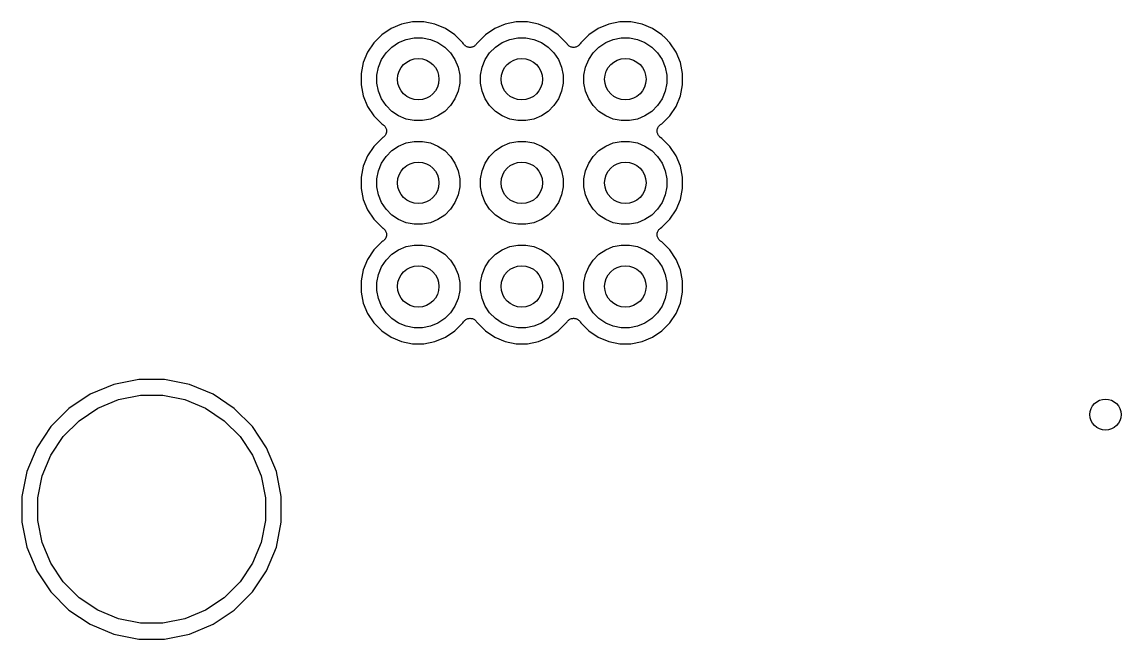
# Model space of a CAD drawing. Extents: x 0.48 to 2.43, y -7.79 to -4.85.
# Drawn here: x 0.9792 to 1.3971, y -6.2599 to -6.0255 of the extents above; entities that cross this region are included whole.
import ezdxf

# ---------------------------------------------------------------- set-up
doc = ezdxf.new("R2010")
doc.units = 0
doc.header["$MEASUREMENT"] = 0
doc.layers.add('BLACK', color=7, linetype='CONTINUOUS')

msp = doc.modelspace()

# ---------------------------------------------------------------- linework, layer by layer
at = {"layer": 'BLACK', "linetype": 'CONTINUOUS'}
for p, q in [((1.12778, -6.0255), (1.12358, -6.02633)), ((1.13206, -6.0255), (1.12778, -6.0255)), ((1.13626, -6.02633), (1.13206, -6.0255)), ((1.16715, -6.0255), (1.16295, -6.02633)), ((1.17143, -6.0255), (1.16715, -6.0255)), ((1.17563, -6.02633), (1.17143, -6.0255)), ((1.20652, -6.0255), (1.20232, -6.02633)), ((1.2108, -6.0255), (1.20652, -6.0255)), ((1.21501, -6.02633), (1.2108, -6.0255)), ((1.11962, -6.02797), (1.11606, -6.03035)), ((1.12358, -6.02633), (1.11962, -6.02797)), ((1.14022, -6.02797), (1.13626, -6.02633)), ((1.14378, -6.03035), (1.14022, -6.02797)), ((1.15899, -6.02797), (1.15543, -6.03035)), ((1.16295, -6.02633), (1.15899, -6.02797)), ((1.17959, -6.02797), (1.17563, -6.02633)), ((1.18315, -6.03035), (1.17959, -6.02797)), ((1.19836, -6.02797), (1.1948, -6.03035)), ((1.20232, -6.02633), (1.19836, -6.02797)), ((1.21896, -6.02797), (1.21501, -6.02633)), ((1.22252, -6.03035), (1.21896, -6.02797)), ((1.11303, -6.03338), (1.11065, -6.03694)), ((1.11606, -6.03035), (1.11303, -6.03338)), ((1.11988, -6.03501), (1.12246, -6.03329)), ((1.12246, -6.03329), (1.12533, -6.0321)), ((1.12533, -6.0321), (1.12837, -6.0315)), ((1.12837, -6.0315), (1.13147, -6.0315)), ((1.13147, -6.0315), (1.13451, -6.0321)), ((1.13451, -6.0321), (1.13738, -6.03329)), ((1.13738, -6.03329), (1.13996, -6.03501)), ((1.14681, -6.03338), (1.14378, -6.03035)), ((1.14711, -6.03383), (1.14681, -6.03338)), ((1.14729, -6.03405), (1.14711, -6.03383)), ((1.14747, -6.03427), (1.14729, -6.03405)), ((1.14748, -6.03427), (1.14747, -6.03427)), ((1.14748, -6.03428), (1.14748, -6.03427)), ((1.1477, -6.03446), (1.14748, -6.03428)), ((1.1517, -6.03431), (1.15147, -6.03449)), ((1.15171, -6.0343), (1.1517, -6.0343)), ((1.1517, -6.0343), (1.1517, -6.03431)), ((1.15189, -6.03409), (1.15171, -6.0343)), ((1.15208, -6.03386), (1.15189, -6.03409)), ((1.15209, -6.03385), (1.15208, -6.03386)), ((1.1521, -6.03383), (1.15209, -6.03385)), ((1.15209, -6.03385), (1.15209, -6.03385)), ((1.15209, -6.03385), (1.15209, -6.03385)), ((1.1524, -6.03338), (1.1521, -6.03383)), ((1.15543, -6.03035), (1.1524, -6.03338)), ((1.15925, -6.03501), (1.16183, -6.03329)), ((1.16183, -6.03329), (1.1647, -6.0321)), ((1.1647, -6.0321), (1.16774, -6.0315)), ((1.16774, -6.0315), (1.17084, -6.0315)), ((1.17084, -6.0315), (1.17388, -6.0321)), ((1.17388, -6.0321), (1.17675, -6.03329)), ((1.17675, -6.03329), (1.17933, -6.03501)), ((1.18618, -6.03338), (1.18315, -6.03035)), ((1.18648, -6.03383), (1.18618, -6.03338)), ((1.18666, -6.03405), (1.18648, -6.03383)), ((1.18684, -6.03427), (1.18666, -6.03405)), ((1.18685, -6.03427), (1.18684, -6.03427)), ((1.18685, -6.03428), (1.18685, -6.03427)), ((1.18707, -6.03446), (1.18685, -6.03428)), ((1.19107, -6.03431), (1.19084, -6.03449)), ((1.19108, -6.0343), (1.19107, -6.0343)), ((1.19107, -6.0343), (1.19107, -6.03431)), ((1.19126, -6.03409), (1.19108, -6.0343)), ((1.19145, -6.03386), (1.19126, -6.03409)), ((1.19146, -6.03385), (1.19145, -6.03386)), ((1.19147, -6.03383), (1.19146, -6.03385)), ((1.19146, -6.03385), (1.19146, -6.03385)), ((1.19146, -6.03385), (1.19146, -6.03385)), ((1.19177, -6.03338), (1.19147, -6.03383)), ((1.1948, -6.03035), (1.19177, -6.03338)), ((1.19862, -6.03501), (1.2012, -6.03329)), ((1.2012, -6.03329), (1.20407, -6.0321)), ((1.20407, -6.0321), (1.20711, -6.0315)), ((1.20711, -6.0315), (1.21021, -6.0315)), ((1.21021, -6.0315), (1.21325, -6.0321)), ((1.21325, -6.0321), (1.21612, -6.03329)), ((1.21612, -6.03329), (1.2187, -6.03501)), ((1.22374, -6.03156), (1.22252, -6.03035)), ((1.22374, -6.03157), (1.22374, -6.03156)), ((1.22555, -6.03338), (1.22374, -6.03157)), ((1.22793, -6.03694), (1.22555, -6.03338)), ((1.11065, -6.03694), (1.10901, -6.0409)), ((1.11597, -6.03978), (1.11769, -6.03721)), ((1.11769, -6.03721), (1.11988, -6.03501)), ((1.13996, -6.03501), (1.14215, -6.03721)), ((1.14215, -6.03721), (1.14388, -6.03978)), ((1.14792, -6.03464), (1.1477, -6.03446)), ((1.14793, -6.03465), (1.14792, -6.03464)), ((1.14794, -6.03465), (1.14793, -6.03465)), ((1.14818, -6.03479), (1.14794, -6.03465)), ((1.14844, -6.03492), (1.14818, -6.03479)), ((1.14845, -6.03493), (1.14844, -6.03492)), ((1.14844, -6.03492), (1.14844, -6.03492)), ((1.14872, -6.03501), (1.14845, -6.03493)), ((1.149, -6.0351), (1.14872, -6.03501)), ((1.14901, -6.0351), (1.149, -6.0351)), ((1.149, -6.0351), (1.149, -6.0351)), ((1.14929, -6.03513), (1.14901, -6.0351)), ((1.14958, -6.03516), (1.14929, -6.03513)), ((1.14959, -6.03516), (1.14958, -6.03516)), ((1.14988, -6.03513), (1.14959, -6.03516)), ((1.14959, -6.03516), (1.14959, -6.03516)), ((1.15016, -6.03511), (1.14988, -6.03513)), ((1.15017, -6.03511), (1.15016, -6.03511)), ((1.15018, -6.0351), (1.15017, -6.03511)), ((1.15045, -6.03502), (1.15018, -6.0351)), ((1.15072, -6.03494), (1.15045, -6.03502)), ((1.15073, -6.03494), (1.15072, -6.03494)), ((1.15074, -6.03494), (1.15073, -6.03494)), ((1.15099, -6.03481), (1.15074, -6.03494)), ((1.15124, -6.03467), (1.15099, -6.03481)), ((1.15125, -6.03467), (1.15124, -6.03467)), ((1.15126, -6.03467), (1.15125, -6.03467)), ((1.15147, -6.03449), (1.15126, -6.03467)), ((1.15534, -6.03978), (1.15706, -6.03721)), ((1.15706, -6.03721), (1.15925, -6.03501)), ((1.17933, -6.03501), (1.18152, -6.03721)), ((1.18152, -6.03721), (1.18325, -6.03978)), ((1.18729, -6.03464), (1.18707, -6.03446)), ((1.1873, -6.03465), (1.18729, -6.03464)), ((1.18731, -6.03465), (1.1873, -6.03465)), ((1.18755, -6.03479), (1.18731, -6.03465)), ((1.18781, -6.03492), (1.18755, -6.03479)), ((1.18782, -6.03493), (1.18781, -6.03492)), ((1.18781, -6.03492), (1.18781, -6.03492)), ((1.18809, -6.03501), (1.18782, -6.03493)), ((1.18837, -6.0351), (1.18809, -6.03501)), ((1.18838, -6.0351), (1.18837, -6.0351)), ((1.18837, -6.0351), (1.18837, -6.0351)), ((1.18866, -6.03513), (1.18838, -6.0351)), ((1.18895, -6.03516), (1.18866, -6.03513)), ((1.18896, -6.03516), (1.18895, -6.03516)), ((1.18925, -6.03513), (1.18896, -6.03516)), ((1.18896, -6.03516), (1.18896, -6.03516)), ((1.18953, -6.03511), (1.18925, -6.03513)), ((1.18954, -6.03511), (1.18953, -6.03511)), ((1.18955, -6.0351), (1.18954, -6.03511)), ((1.18982, -6.03502), (1.18955, -6.0351)), ((1.19009, -6.03494), (1.18982, -6.03502)), ((1.1901, -6.03494), (1.19009, -6.03494)), ((1.19011, -6.03494), (1.1901, -6.03494)), ((1.19036, -6.03481), (1.19011, -6.03494)), ((1.19061, -6.03467), (1.19036, -6.03481)), ((1.19062, -6.03467), (1.19061, -6.03467)), ((1.19063, -6.03467), (1.19062, -6.03467)), ((1.19084, -6.03449), (1.19063, -6.03467)), ((1.19471, -6.03978), (1.19643, -6.03721)), ((1.19643, -6.03721), (1.19862, -6.03501)), ((1.2187, -6.03501), (1.22089, -6.03721)), ((1.22089, -6.03721), (1.22262, -6.03978)), ((1.22957, -6.0409), (1.22793, -6.03694)), ((1.10901, -6.0409), (1.10817, -6.0451)), ((1.11417, -6.04569), (1.11478, -6.04265)), ((1.11478, -6.04265), (1.11597, -6.03978)), ((1.14388, -6.03978), (1.14506, -6.04265)), ((1.14506, -6.04265), (1.14567, -6.04569)), ((1.15354, -6.04569), (1.15415, -6.04265)), ((1.15415, -6.04265), (1.15534, -6.03978)), ((1.18325, -6.03978), (1.18443, -6.04265)), ((1.18443, -6.04265), (1.18504, -6.04569)), ((1.19291, -6.04569), (1.19352, -6.04265)), ((1.19352, -6.04265), (1.19471, -6.03978)), ((1.22262, -6.03978), (1.2238, -6.04265)), ((1.2238, -6.04265), (1.22441, -6.04569)), ((1.23041, -6.0451), (1.22957, -6.0409)), ((1.10817, -6.0451), (1.10817, -6.04939)), ((1.11417, -6.0488), (1.11417, -6.04569)), ((1.14567, -6.04569), (1.14567, -6.0488)), ((1.15354, -6.0488), (1.15354, -6.04569)), ((1.18504, -6.04569), (1.18504, -6.0488)), ((1.19291, -6.0488), (1.19291, -6.04569)), ((1.22441, -6.04569), (1.22441, -6.0488)), ((1.23041, -6.04939), (1.23041, -6.0451)), ((1.10817, -6.04939), (1.10901, -6.05359)), ((1.11478, -6.05184), (1.11417, -6.0488)), ((1.14567, -6.0488), (1.14506, -6.05184)), ((1.15415, -6.05184), (1.15354, -6.0488)), ((1.18504, -6.0488), (1.18443, -6.05184)), ((1.19352, -6.05184), (1.19291, -6.0488)), ((1.22441, -6.0488), (1.2238, -6.05184)), ((1.22957, -6.05359), (1.23041, -6.04939)), ((1.10901, -6.05359), (1.11065, -6.05755)), ((1.11597, -6.0547), (1.11478, -6.05184)), ((1.11769, -6.05728), (1.11597, -6.0547)), ((1.14388, -6.0547), (1.14215, -6.05728)), ((1.14506, -6.05184), (1.14388, -6.0547)), ((1.15534, -6.0547), (1.15415, -6.05184)), ((1.15706, -6.05728), (1.15534, -6.0547)), ((1.18325, -6.0547), (1.18152, -6.05728)), ((1.18443, -6.05184), (1.18325, -6.0547)), ((1.19471, -6.0547), (1.19352, -6.05184)), ((1.19643, -6.05728), (1.19471, -6.0547)), ((1.22262, -6.0547), (1.22089, -6.05728)), ((1.2238, -6.05184), (1.22262, -6.0547)), ((1.22793, -6.05755), (1.22957, -6.05359)), ((1.11065, -6.05755), (1.11303, -6.06111)), ((1.11988, -6.05948), (1.11769, -6.05728)), ((1.14215, -6.05728), (1.13996, -6.05948)), ((1.15925, -6.05948), (1.15706, -6.05728)), ((1.18152, -6.05728), (1.17933, -6.05948)), ((1.19862, -6.05948), (1.19643, -6.05728)), ((1.22089, -6.05728), (1.2187, -6.05948)), ((1.22555, -6.06111), (1.22793, -6.05755)), ((1.11303, -6.06111), (1.11606, -6.06414)), ((1.12246, -6.0612), (1.11988, -6.05948)), ((1.12533, -6.06239), (1.12246, -6.0612)), ((1.12837, -6.06299), (1.12533, -6.06239)), ((1.13147, -6.06299), (1.12837, -6.06299)), ((1.13451, -6.06239), (1.13147, -6.06299)), ((1.13738, -6.0612), (1.13451, -6.06239)), ((1.13996, -6.05948), (1.13738, -6.0612)), ((1.16183, -6.0612), (1.15925, -6.05948)), ((1.1647, -6.06239), (1.16183, -6.0612)), ((1.16774, -6.06299), (1.1647, -6.06239)), ((1.17084, -6.06299), (1.16774, -6.06299)), ((1.17388, -6.06239), (1.17084, -6.06299)), ((1.17675, -6.0612), (1.17388, -6.06239)), ((1.17933, -6.05948), (1.17675, -6.0612)), ((1.2012, -6.0612), (1.19862, -6.05948)), ((1.20407, -6.06239), (1.2012, -6.0612)), ((1.20711, -6.06299), (1.20407, -6.06239)), ((1.21021, -6.06299), (1.20711, -6.06299)), ((1.21325, -6.06239), (1.21021, -6.06299)), ((1.21612, -6.0612), (1.21325, -6.06239)), ((1.2187, -6.05948), (1.21612, -6.0612)), ((1.22252, -6.06414), (1.22555, -6.06111)), ((1.11606, -6.06414), (1.1165, -6.06443)), ((1.1165, -6.06443), (1.11652, -6.06445)), ((1.11652, -6.06445), (1.11653, -6.06445)), ((1.11653, -6.06445), (1.11653, -6.06445)), ((1.11653, -6.06445), (1.11654, -6.06446)), ((1.11654, -6.06446), (1.11676, -6.06465)), ((1.11676, -6.06465), (1.11697, -6.06482)), ((1.11697, -6.06482), (1.11698, -6.06483)), ((1.11698, -6.06483), (1.11699, -6.06484)), ((1.11699, -6.06484), (1.11717, -6.06506)), ((1.11717, -6.06506), (1.11734, -6.06528)), ((1.11734, -6.06528), (1.11735, -6.06529)), ((1.11735, -6.06529), (1.11735, -6.06529)), ((1.11735, -6.06529), (1.11748, -6.06555)), ((1.11748, -6.06555), (1.11762, -6.0658)), ((1.11762, -6.0658), (1.11762, -6.06581)), ((1.11762, -6.06581), (1.11762, -6.06581)), ((1.11762, -6.06581), (1.1177, -6.06609)), ((1.11777, -6.06754), (1.11769, -6.0678)), ((1.1177, -6.06609), (1.11778, -6.06636)), ((1.11778, -6.06752), (1.11777, -6.06753)), ((1.11777, -6.06753), (1.11777, -6.06754)), ((1.11778, -6.06636), (1.11778, -6.06637)), ((1.11778, -6.06637), (1.11779, -6.06637)), ((1.11781, -6.06723), (1.11778, -6.06752)), ((1.11779, -6.06637), (1.11781, -6.06666)), ((1.11781, -6.06666), (1.11784, -6.06694)), ((1.11784, -6.06696), (1.11781, -6.06723)), ((1.11784, -6.06694), (1.11784, -6.06695)), ((1.11784, -6.06695), (1.11784, -6.06696)), ((1.22075, -6.0669), (1.22078, -6.06662)), ((1.22075, -6.06691), (1.22075, -6.0669)), ((1.22075, -6.06692), (1.22075, -6.06691)), ((1.22077, -6.0672), (1.22075, -6.06692)), ((1.2208, -6.06748), (1.22077, -6.0672)), ((1.22078, -6.06662), (1.22081, -6.06633)), ((1.2208, -6.06749), (1.2208, -6.06748)), ((1.2208, -6.0675), (1.2208, -6.06749)), ((1.22088, -6.06778), (1.2208, -6.0675)), ((1.22081, -6.06632), (1.22089, -6.06605)), ((1.22081, -6.06633), (1.22081, -6.06632)), ((1.22081, -6.06633), (1.22081, -6.06633)), ((1.22089, -6.06605), (1.22098, -6.06577)), ((1.22098, -6.06576), (1.22112, -6.06551)), ((1.22098, -6.06577), (1.22098, -6.06576)), ((1.22098, -6.06577), (1.22098, -6.06577)), ((1.22112, -6.06551), (1.22125, -6.06526)), ((1.22125, -6.06526), (1.22126, -6.06525)), ((1.22126, -6.06525), (1.22145, -6.06502)), ((1.22126, -6.06525), (1.22126, -6.06525)), ((1.22145, -6.06502), (1.22163, -6.06481)), ((1.22163, -6.0648), (1.22164, -6.06479)), ((1.22163, -6.06481), (1.22163, -6.0648)), ((1.22164, -6.06479), (1.22186, -6.06461)), ((1.22186, -6.06461), (1.22208, -6.06443)), ((1.22208, -6.06443), (1.22252, -6.06414)), ((1.11606, -6.06972), (1.11303, -6.07275)), ((1.1165, -6.06942), (1.11606, -6.06972)), ((1.11673, -6.06924), (1.1165, -6.06942)), ((1.11695, -6.06906), (1.11673, -6.06924)), ((1.11696, -6.06905), (1.11695, -6.06906)), ((1.11695, -6.06906), (1.11695, -6.06906)), ((1.11714, -6.06883), (1.11696, -6.06905)), ((1.11732, -6.06861), (1.11714, -6.06883)), ((1.11733, -6.0686), (1.11732, -6.06861)), ((1.11732, -6.06861), (1.11732, -6.06861)), ((1.11747, -6.06834), (1.11733, -6.0686)), ((1.1176, -6.0681), (1.11747, -6.06834)), ((1.11761, -6.06808), (1.1176, -6.06809)), ((1.1176, -6.06809), (1.1176, -6.0681)), ((1.11769, -6.0678), (1.11761, -6.06808)), ((1.12246, -6.07266), (1.12533, -6.07147)), ((1.12533, -6.07147), (1.12837, -6.07087)), ((1.12837, -6.07087), (1.13147, -6.07087)), ((1.13147, -6.07087), (1.13451, -6.07147)), ((1.13451, -6.07147), (1.13738, -6.07266)), ((1.16183, -6.07266), (1.1647, -6.07147)), ((1.1647, -6.07147), (1.16774, -6.07087)), ((1.16774, -6.07087), (1.17084, -6.07087)), ((1.17084, -6.07087), (1.17388, -6.07147)), ((1.17388, -6.07147), (1.17675, -6.07266)), ((1.2012, -6.07266), (1.20407, -6.07147)), ((1.20407, -6.07147), (1.20711, -6.07087)), ((1.20711, -6.07087), (1.21021, -6.07087)), ((1.21021, -6.07087), (1.21325, -6.07147)), ((1.21325, -6.07147), (1.21612, -6.07266)), ((1.22096, -6.06805), (1.22088, -6.06778)), ((1.22097, -6.06805), (1.22096, -6.06805)), ((1.22097, -6.06806), (1.22097, -6.06805)), ((1.2211, -6.06832), (1.22097, -6.06806)), ((1.22123, -6.06857), (1.2211, -6.06832)), ((1.22124, -6.06857), (1.22123, -6.06857)), ((1.22124, -6.06858), (1.22124, -6.06857)), ((1.22142, -6.0688), (1.22124, -6.06858)), ((1.2216, -6.06902), (1.22142, -6.0688)), ((1.2216, -6.06903), (1.2216, -6.06902)), ((1.22161, -6.06903), (1.2216, -6.06903)), ((1.22182, -6.06921), (1.22161, -6.06903)), ((1.22204, -6.0694), (1.22182, -6.06921)), ((1.22206, -6.06941), (1.22204, -6.0694)), ((1.22208, -6.06942), (1.22206, -6.06941)), ((1.22206, -6.06941), (1.22206, -6.06941)), ((1.22206, -6.06941), (1.22206, -6.06941)), ((1.22252, -6.06972), (1.22208, -6.06942)), ((1.22555, -6.07275), (1.22252, -6.06972)), ((1.11303, -6.07275), (1.11065, -6.07631)), ((1.11769, -6.07658), (1.11988, -6.07438)), ((1.11988, -6.07438), (1.12246, -6.07266)), ((1.13738, -6.07266), (1.13996, -6.07438)), ((1.13996, -6.07438), (1.14215, -6.07658)), ((1.15706, -6.07658), (1.15925, -6.07438)), ((1.15925, -6.07438), (1.16183, -6.07266)), ((1.17675, -6.07266), (1.17933, -6.07438)), ((1.17933, -6.07438), (1.18152, -6.07658)), ((1.19643, -6.07658), (1.19862, -6.07438)), ((1.19862, -6.07438), (1.2012, -6.07266)), ((1.21612, -6.07266), (1.2187, -6.07438)), ((1.2187, -6.07438), (1.22089, -6.07658)), ((1.22793, -6.07631), (1.22555, -6.07275)), ((1.10901, -6.08027), (1.10817, -6.08447)), ((1.11065, -6.07631), (1.10901, -6.08027)), ((1.11478, -6.08202), (1.11597, -6.07915)), ((1.11597, -6.07915), (1.11769, -6.07658)), ((1.14215, -6.07658), (1.14388, -6.07915)), ((1.14388, -6.07915), (1.14506, -6.08202)), ((1.15415, -6.08202), (1.15534, -6.07915)), ((1.15534, -6.07915), (1.15706, -6.07658)), ((1.18152, -6.07658), (1.18325, -6.07915)), ((1.18325, -6.07915), (1.18443, -6.08202)), ((1.19352, -6.08202), (1.19471, -6.07915)), ((1.19471, -6.07915), (1.19643, -6.07658)), ((1.22089, -6.07658), (1.22262, -6.07915)), ((1.22262, -6.07915), (1.2238, -6.08202)), ((1.22957, -6.08027), (1.22793, -6.07631)), ((1.23041, -6.08447), (1.22957, -6.08027)), ((1.10817, -6.08447), (1.10817, -6.08876)), ((1.11417, -6.08506), (1.11478, -6.08202)), ((1.14506, -6.08202), (1.14567, -6.08506)), ((1.15354, -6.08506), (1.15415, -6.08202)), ((1.18443, -6.08202), (1.18504, -6.08506)), ((1.19291, -6.08506), (1.19352, -6.08202)), ((1.2238, -6.08202), (1.22441, -6.08506)), ((1.23041, -6.08876), (1.23041, -6.08447)), ((1.11417, -6.08817), (1.11417, -6.08506)), ((1.11478, -6.09121), (1.11417, -6.08817)), ((1.14567, -6.08817), (1.14506, -6.09121)), ((1.14567, -6.08506), (1.14567, -6.08817)), ((1.15354, -6.08817), (1.15354, -6.08506)), ((1.15415, -6.09121), (1.15354, -6.08817)), ((1.18504, -6.08817), (1.18443, -6.09121)), ((1.18504, -6.08506), (1.18504, -6.08817)), ((1.19291, -6.08817), (1.19291, -6.08506)), ((1.19352, -6.09121), (1.19291, -6.08817)), ((1.22441, -6.08817), (1.2238, -6.09121)), ((1.22441, -6.08506), (1.22441, -6.08817)), ((1.10817, -6.08876), (1.10901, -6.09296)), ((1.11597, -6.09407), (1.11478, -6.09121)), ((1.14506, -6.09121), (1.14388, -6.09407)), ((1.15534, -6.09407), (1.15415, -6.09121)), ((1.18443, -6.09121), (1.18325, -6.09407)), ((1.19471, -6.09407), (1.19352, -6.09121)), ((1.2238, -6.09121), (1.22262, -6.09407)), ((1.22957, -6.09296), (1.23041, -6.08876)), ((1.10901, -6.09296), (1.11065, -6.09692)), ((1.11065, -6.09692), (1.11303, -6.10048)), ((1.11769, -6.09665), (1.11597, -6.09407)), ((1.11988, -6.09885), (1.11769, -6.09665)), ((1.14215, -6.09665), (1.13996, -6.09885)), ((1.14388, -6.09407), (1.14215, -6.09665)), ((1.15706, -6.09665), (1.15534, -6.09407)), ((1.15925, -6.09885), (1.15706, -6.09665)), ((1.18152, -6.09665), (1.17933, -6.09885)), ((1.18325, -6.09407), (1.18152, -6.09665)), ((1.19643, -6.09665), (1.19471, -6.09407)), ((1.19862, -6.09885), (1.19643, -6.09665)), ((1.22089, -6.09665), (1.2187, -6.09885)), ((1.22262, -6.09407), (1.22089, -6.09665)), ((1.22555, -6.10048), (1.22793, -6.09692)), ((1.22793, -6.09692), (1.22957, -6.09296)), ((1.11303, -6.10048), (1.11606, -6.10351)), ((1.12246, -6.10057), (1.11988, -6.09885)), ((1.12533, -6.10176), (1.12246, -6.10057)), ((1.13738, -6.10057), (1.13451, -6.10176)), ((1.13996, -6.09885), (1.13738, -6.10057)), ((1.16183, -6.10057), (1.15925, -6.09885)), ((1.1647, -6.10176), (1.16183, -6.10057)), ((1.17675, -6.10057), (1.17388, -6.10176)), ((1.17933, -6.09885), (1.17675, -6.10057)), ((1.2012, -6.10057), (1.19862, -6.09885)), ((1.20407, -6.10176), (1.2012, -6.10057)), ((1.21612, -6.10057), (1.21325, -6.10176)), ((1.2187, -6.09885), (1.21612, -6.10057)), ((1.22252, -6.10351), (1.22555, -6.10048)), ((1.11606, -6.10351), (1.1165, -6.1038)), ((1.1165, -6.1038), (1.11652, -6.10382)), ((1.11652, -6.10382), (1.11653, -6.10382)), ((1.11653, -6.10382), (1.11653, -6.10382)), ((1.11653, -6.10382), (1.11654, -6.10383)), ((1.11654, -6.10383), (1.11676, -6.10402)), ((1.11676, -6.10402), (1.11697, -6.10419)), ((1.11697, -6.10419), (1.11698, -6.1042)), ((1.11698, -6.1042), (1.11699, -6.10421)), ((1.11699, -6.10421), (1.11717, -6.10443)), ((1.11717, -6.10443), (1.11734, -6.10465)), ((1.11734, -6.10465), (1.11735, -6.10466)), ((1.11735, -6.10466), (1.11735, -6.10466)), ((1.11735, -6.10466), (1.11748, -6.10492)), ((1.11748, -6.10492), (1.11762, -6.10517)), ((1.11762, -6.10517), (1.11762, -6.10518)), ((1.11762, -6.10518), (1.11762, -6.10518)), ((1.11762, -6.10518), (1.1177, -6.10546)), ((1.12837, -6.10236), (1.12533, -6.10176)), ((1.13147, -6.10236), (1.12837, -6.10236)), ((1.13451, -6.10176), (1.13147, -6.10236)), ((1.16774, -6.10236), (1.1647, -6.10176)), ((1.17084, -6.10236), (1.16774, -6.10236)), ((1.17388, -6.10176), (1.17084, -6.10236)), ((1.20711, -6.10236), (1.20407, -6.10176)), ((1.21021, -6.10236), (1.20711, -6.10236)), ((1.21325, -6.10176), (1.21021, -6.10236)), ((1.22089, -6.10542), (1.22098, -6.10514)), ((1.22098, -6.10513), (1.22112, -6.10488)), ((1.22098, -6.10514), (1.22098, -6.10513)), ((1.22098, -6.10514), (1.22098, -6.10514)), ((1.22112, -6.10488), (1.22125, -6.10463)), ((1.22125, -6.10463), (1.22126, -6.10462)), ((1.22126, -6.10462), (1.22145, -6.10439)), ((1.22126, -6.10462), (1.22126, -6.10462)), ((1.22145, -6.10439), (1.22163, -6.10418)), ((1.22163, -6.10417), (1.22164, -6.10416)), ((1.22163, -6.10418), (1.22163, -6.10417)), ((1.22164, -6.10416), (1.22186, -6.10398)), ((1.22186, -6.10398), (1.22208, -6.1038)), ((1.22208, -6.1038), (1.22252, -6.10351)), ((1.11606, -6.10909), (1.11303, -6.11212)), ((1.1165, -6.10879), (1.11606, -6.10909)), ((1.11673, -6.10861), (1.1165, -6.10879)), ((1.11695, -6.10843), (1.11673, -6.10861)), ((1.11696, -6.10842), (1.11695, -6.10843)), ((1.11695, -6.10843), (1.11695, -6.10843)), ((1.11714, -6.1082), (1.11696, -6.10842)), ((1.11732, -6.10798), (1.11714, -6.1082)), ((1.11733, -6.10797), (1.11732, -6.10798)), ((1.11732, -6.10798), (1.11732, -6.10798)), ((1.11747, -6.10771), (1.11733, -6.10797)), ((1.1176, -6.10747), (1.11747, -6.10771)), ((1.11761, -6.10745), (1.1176, -6.10746)), ((1.1176, -6.10746), (1.1176, -6.10747)), ((1.11769, -6.10718), (1.11761, -6.10745)), ((1.11777, -6.10691), (1.11769, -6.10718)), ((1.1177, -6.10546), (1.11778, -6.10573)), ((1.11778, -6.10689), (1.11777, -6.1069)), ((1.11777, -6.1069), (1.11777, -6.10691)), ((1.11778, -6.10573), (1.11778, -6.10574)), ((1.11778, -6.10574), (1.11779, -6.10574)), ((1.11781, -6.10661), (1.11778, -6.10689)), ((1.11779, -6.10574), (1.11781, -6.10603)), ((1.11781, -6.10603), (1.11784, -6.10631)), ((1.11784, -6.10633), (1.11781, -6.10661)), ((1.11784, -6.10631), (1.11784, -6.10632)), ((1.11784, -6.10632), (1.11784, -6.10633)), ((1.22075, -6.10627), (1.22078, -6.10599)), ((1.22075, -6.10628), (1.22075, -6.10627)), ((1.22075, -6.10629), (1.22075, -6.10628)), ((1.22077, -6.10657), (1.22075, -6.10629)), ((1.2208, -6.10685), (1.22077, -6.10657)), ((1.22078, -6.10599), (1.22081, -6.1057)), ((1.2208, -6.10686), (1.2208, -6.10685)), ((1.2208, -6.10687), (1.2208, -6.10686)), ((1.22088, -6.10715), (1.2208, -6.10687)), ((1.22081, -6.10569), (1.22089, -6.10542)), ((1.22081, -6.1057), (1.22081, -6.10569)), ((1.22081, -6.1057), (1.22081, -6.1057)), ((1.22096, -6.10742), (1.22088, -6.10715)), ((1.22097, -6.10742), (1.22096, -6.10742)), ((1.22097, -6.10743), (1.22097, -6.10742)), ((1.2211, -6.10769), (1.22097, -6.10743)), ((1.22123, -6.10794), (1.2211, -6.10769)), ((1.22124, -6.10794), (1.22123, -6.10794)), ((1.22124, -6.10795), (1.22124, -6.10794)), ((1.22142, -6.10817), (1.22124, -6.10795)), ((1.2216, -6.10839), (1.22142, -6.10817)), ((1.2216, -6.1084), (1.2216, -6.10839)), ((1.22161, -6.1084), (1.2216, -6.1084)), ((1.22182, -6.10858), (1.22161, -6.1084)), ((1.22204, -6.10877), (1.22182, -6.10858)), ((1.22206, -6.10878), (1.22204, -6.10877)), ((1.22208, -6.10879), (1.22206, -6.10878)), ((1.22206, -6.10878), (1.22206, -6.10878)), ((1.22206, -6.10878), (1.22206, -6.10878)), ((1.22252, -6.10909), (1.22208, -6.10879)), ((1.22555, -6.11212), (1.22252, -6.10909)), ((1.11303, -6.11212), (1.11065, -6.11568)), ((1.11988, -6.11375), (1.12246, -6.11203)), ((1.12246, -6.11203), (1.12533, -6.11084)), ((1.12533, -6.11084), (1.12837, -6.11024)), ((1.12837, -6.11024), (1.13147, -6.11024)), ((1.13147, -6.11024), (1.13451, -6.11084)), ((1.13451, -6.11084), (1.13738, -6.11203)), ((1.13738, -6.11203), (1.13996, -6.11375)), ((1.15925, -6.11375), (1.16183, -6.11203)), ((1.16183, -6.11203), (1.1647, -6.11084)), ((1.1647, -6.11084), (1.16774, -6.11024)), ((1.16774, -6.11024), (1.17084, -6.11024)), ((1.17084, -6.11024), (1.17388, -6.11084)), ((1.17388, -6.11084), (1.17675, -6.11203)), ((1.17675, -6.11203), (1.17933, -6.11375)), ((1.19862, -6.11375), (1.2012, -6.11203)), ((1.2012, -6.11203), (1.20407, -6.11084)), ((1.20407, -6.11084), (1.20711, -6.11024)), ((1.20711, -6.11024), (1.21021, -6.11024)), ((1.21021, -6.11024), (1.21325, -6.11084)), ((1.21325, -6.11084), (1.21612, -6.11203)), ((1.21612, -6.11203), (1.2187, -6.11375)), ((1.22793, -6.11568), (1.22555, -6.11212)), ((1.11065, -6.11568), (1.10901, -6.11964)), ((1.11597, -6.11852), (1.11769, -6.11595)), ((1.11769, -6.11595), (1.11988, -6.11375)), ((1.13996, -6.11375), (1.14215, -6.11595)), ((1.14215, -6.11595), (1.14388, -6.11852)), ((1.15534, -6.11852), (1.15706, -6.11595)), ((1.15706, -6.11595), (1.15925, -6.11375)), ((1.17933, -6.11375), (1.18152, -6.11595)), ((1.18152, -6.11595), (1.18325, -6.11852)), ((1.19471, -6.11852), (1.19643, -6.11595)), ((1.19643, -6.11595), (1.19862, -6.11375)), ((1.2187, -6.11375), (1.22089, -6.11595)), ((1.22089, -6.11595), (1.22262, -6.11852)), ((1.22957, -6.11964), (1.22793, -6.11568)), ((1.10901, -6.11964), (1.10817, -6.12384)), ((1.11417, -6.12443), (1.11478, -6.12139)), ((1.11478, -6.12139), (1.11597, -6.11852)), ((1.14388, -6.11852), (1.14506, -6.12139)), ((1.14506, -6.12139), (1.14567, -6.12443)), ((1.15354, -6.12443), (1.15415, -6.12139)), ((1.15415, -6.12139), (1.15534, -6.11852)), ((1.18325, -6.11852), (1.18443, -6.12139)), ((1.18443, -6.12139), (1.18504, -6.12443)), ((1.19291, -6.12443), (1.19352, -6.12139)), ((1.19352, -6.12139), (1.19471, -6.11852)), ((1.22262, -6.11852), (1.2238, -6.12139)), ((1.2238, -6.12139), (1.22441, -6.12443)), ((1.23041, -6.12384), (1.22957, -6.11964)), ((1.10817, -6.12384), (1.10817, -6.12813)), ((1.11417, -6.12754), (1.11417, -6.12443)), ((1.14567, -6.12443), (1.14567, -6.12754)), ((1.15354, -6.12754), (1.15354, -6.12443)), ((1.18504, -6.12443), (1.18504, -6.12754)), ((1.19291, -6.12754), (1.19291, -6.12443)), ((1.22441, -6.12443), (1.22441, -6.12754)), ((1.23041, -6.12813), (1.23041, -6.12384)), ((1.10817, -6.12813), (1.10901, -6.13233)), ((1.11478, -6.13058), (1.11417, -6.12754)), ((1.14567, -6.12754), (1.14506, -6.13058)), ((1.15415, -6.13058), (1.15354, -6.12754)), ((1.18504, -6.12754), (1.18443, -6.13058)), ((1.19352, -6.13058), (1.19291, -6.12754)), ((1.22441, -6.12754), (1.2238, -6.13058)), ((1.22957, -6.13233), (1.23041, -6.12813)), ((1.10901, -6.13233), (1.11065, -6.13629)), ((1.11597, -6.13344), (1.11478, -6.13058)), ((1.11769, -6.13602), (1.11597, -6.13344)), ((1.14388, -6.13344), (1.14215, -6.13602)), ((1.14506, -6.13058), (1.14388, -6.13344)), ((1.15534, -6.13344), (1.15415, -6.13058)), ((1.15706, -6.13602), (1.15534, -6.13344)), ((1.18325, -6.13344), (1.18152, -6.13602)), ((1.18443, -6.13058), (1.18325, -6.13344)), ((1.19471, -6.13344), (1.19352, -6.13058)), ((1.19643, -6.13602), (1.19471, -6.13344)), ((1.22262, -6.13344), (1.22089, -6.13602)), ((1.2238, -6.13058), (1.22262, -6.13344)), ((1.22793, -6.13629), (1.22957, -6.13233)), ((1.11065, -6.13629), (1.11303, -6.13985)), ((1.11988, -6.13822), (1.11769, -6.13602)), ((1.12246, -6.13994), (1.11988, -6.13822)), ((1.13996, -6.13822), (1.13738, -6.13994)), ((1.14215, -6.13602), (1.13996, -6.13822)), ((1.14751, -6.13892), (1.14774, -6.13874)), ((1.14774, -6.13874), (1.14796, -6.13856)), ((1.14796, -6.13856), (1.14797, -6.13855)), ((1.14796, -6.13856), (1.14796, -6.13856)), ((1.14797, -6.13855), (1.14822, -6.13843)), ((1.14822, -6.13843), (1.14848, -6.13829)), ((1.14848, -6.13829), (1.14849, -6.13828)), ((1.14848, -6.13829), (1.14848, -6.13829)), ((1.14849, -6.13828), (1.14875, -6.13821)), ((1.14875, -6.13821), (1.14904, -6.13812)), ((1.14904, -6.13812), (1.14904, -6.13812)), ((1.14904, -6.13812), (1.14905, -6.13812)), ((1.14905, -6.13812), (1.14933, -6.1381)), ((1.14933, -6.1381), (1.14962, -6.13807)), ((1.14962, -6.13807), (1.14963, -6.13807)), ((1.14963, -6.13807), (1.14964, -6.13807)), ((1.14964, -6.13807), (1.14992, -6.1381)), ((1.14992, -6.1381), (1.1502, -6.13813)), ((1.1502, -6.13813), (1.15021, -6.13813)), ((1.15021, -6.13813), (1.15022, -6.13813)), ((1.15022, -6.13813), (1.15048, -6.13821)), ((1.15048, -6.13821), (1.15076, -6.1383)), ((1.15076, -6.1383), (1.15077, -6.1383)), ((1.15077, -6.1383), (1.15078, -6.13831)), ((1.15078, -6.13831), (1.15102, -6.13844)), ((1.15102, -6.13844), (1.15128, -6.13858)), ((1.15128, -6.13858), (1.15128, -6.13858)), ((1.15128, -6.13858), (1.15129, -6.13859)), ((1.15129, -6.13859), (1.15151, -6.13877)), ((1.15151, -6.13877), (1.15173, -6.13895)), ((1.15925, -6.13822), (1.15706, -6.13602)), ((1.16183, -6.13994), (1.15925, -6.13822)), ((1.17933, -6.13822), (1.17675, -6.13994)), ((1.18152, -6.13602), (1.17933, -6.13822)), ((1.18688, -6.13892), (1.18711, -6.13874)), ((1.18711, -6.13874), (1.18733, -6.13856)), ((1.18733, -6.13856), (1.18734, -6.13855)), ((1.18733, -6.13856), (1.18733, -6.13856)), ((1.18734, -6.13855), (1.18759, -6.13843)), ((1.18759, -6.13843), (1.18785, -6.13829)), ((1.18785, -6.13829), (1.18786, -6.13828)), ((1.18785, -6.13829), (1.18785, -6.13829)), ((1.18786, -6.13828), (1.18812, -6.13821)), ((1.18812, -6.13821), (1.18841, -6.13812)), ((1.18841, -6.13812), (1.18841, -6.13812)), ((1.18841, -6.13812), (1.18842, -6.13812)), ((1.18842, -6.13812), (1.1887, -6.1381)), ((1.1887, -6.1381), (1.18899, -6.13807)), ((1.18899, -6.13807), (1.189, -6.13807)), ((1.189, -6.13807), (1.18901, -6.13807)), ((1.18901, -6.13807), (1.18929, -6.1381)), ((1.18929, -6.1381), (1.18957, -6.13813)), ((1.18957, -6.13813), (1.18958, -6.13813)), ((1.18958, -6.13813), (1.18959, -6.13813)), ((1.18959, -6.13813), (1.18985, -6.13821)), ((1.18985, -6.13821), (1.19013, -6.1383)), ((1.19013, -6.1383), (1.19014, -6.1383)), ((1.19014, -6.1383), (1.19015, -6.13831)), ((1.19015, -6.13831), (1.19039, -6.13844)), ((1.19039, -6.13844), (1.19065, -6.13858)), ((1.19065, -6.13858), (1.19065, -6.13858)), ((1.19065, -6.13858), (1.19066, -6.13859)), ((1.19066, -6.13859), (1.19088, -6.13877)), ((1.19088, -6.13877), (1.1911, -6.13895)), ((1.19862, -6.13822), (1.19643, -6.13602)), ((1.2012, -6.13994), (1.19862, -6.13822)), ((1.2187, -6.13822), (1.21612, -6.13994)), ((1.22089, -6.13602), (1.2187, -6.13822)), ((1.22555, -6.13985), (1.22793, -6.13629)), ((1.11303, -6.13985), (1.11606, -6.14288)), ((1.11606, -6.14288), (1.11962, -6.14526)), ((1.12533, -6.14113), (1.12246, -6.13994)), ((1.12837, -6.14173), (1.12533, -6.14113)), ((1.13147, -6.14173), (1.12837, -6.14173)), ((1.13451, -6.14113), (1.13147, -6.14173)), ((1.13738, -6.13994), (1.13451, -6.14113)), ((1.14022, -6.14526), (1.14378, -6.14288)), ((1.14378, -6.14288), (1.14681, -6.13985)), ((1.14681, -6.13985), (1.14711, -6.1394)), ((1.14711, -6.1394), (1.14713, -6.13938)), ((1.14713, -6.13938), (1.14714, -6.13937)), ((1.14713, -6.13938), (1.14713, -6.13938)), ((1.14713, -6.13938), (1.14713, -6.13938)), ((1.14714, -6.13937), (1.14732, -6.13915)), ((1.14732, -6.13915), (1.1475, -6.13893)), ((1.1475, -6.13893), (1.14751, -6.13893)), ((1.14751, -6.13893), (1.14751, -6.13892)), ((1.15173, -6.13895), (1.15173, -6.13896)), ((1.15173, -6.13896), (1.15174, -6.13896)), ((1.15174, -6.13896), (1.15192, -6.13918)), ((1.15192, -6.13918), (1.1521, -6.1394)), ((1.1521, -6.1394), (1.1524, -6.13985)), ((1.1524, -6.13985), (1.15543, -6.14288)), ((1.15543, -6.14288), (1.15899, -6.14526)), ((1.1647, -6.14113), (1.16183, -6.13994)), ((1.16774, -6.14173), (1.1647, -6.14113)), ((1.17084, -6.14173), (1.16774, -6.14173)), ((1.17388, -6.14113), (1.17084, -6.14173)), ((1.17675, -6.13994), (1.17388, -6.14113)), ((1.17959, -6.14526), (1.18315, -6.14288)), ((1.18315, -6.14288), (1.18618, -6.13985)), ((1.18618, -6.13985), (1.18648, -6.1394)), ((1.18648, -6.1394), (1.1865, -6.13938)), ((1.1865, -6.13938), (1.18651, -6.13937)), ((1.1865, -6.13938), (1.1865, -6.13938)), ((1.1865, -6.13938), (1.1865, -6.13938)), ((1.18651, -6.13937), (1.18669, -6.13915)), ((1.18669, -6.13915), (1.18687, -6.13893)), ((1.18687, -6.13893), (1.18688, -6.13893)), ((1.18688, -6.13893), (1.18688, -6.13892)), ((1.1911, -6.13895), (1.1911, -6.13896)), ((1.1911, -6.13896), (1.19111, -6.13896)), ((1.19111, -6.13896), (1.19129, -6.13918)), ((1.19129, -6.13918), (1.19147, -6.1394)), ((1.19147, -6.1394), (1.19177, -6.13985)), ((1.19177, -6.13985), (1.1948, -6.14288)), ((1.1948, -6.14288), (1.19836, -6.14526)), ((1.20407, -6.14113), (1.2012, -6.13994)), ((1.20711, -6.14173), (1.20407, -6.14113)), ((1.21021, -6.14173), (1.20711, -6.14173)), ((1.21325, -6.14113), (1.21021, -6.14173)), ((1.21612, -6.13994), (1.21325, -6.14113)), ((1.21896, -6.14526), (1.22252, -6.14288)), ((1.22252, -6.14288), (1.22555, -6.13985)), ((1.11962, -6.14526), (1.12358, -6.1469)), ((1.12358, -6.1469), (1.12778, -6.14773)), ((1.13206, -6.14773), (1.13626, -6.1469)), ((1.13626, -6.1469), (1.14022, -6.14526)), ((1.15899, -6.14526), (1.16295, -6.1469)), ((1.16295, -6.1469), (1.16715, -6.14773)), ((1.17143, -6.14773), (1.17563, -6.1469)), ((1.17563, -6.1469), (1.17959, -6.14526)), ((1.19836, -6.14526), (1.20232, -6.1469)), ((1.20232, -6.1469), (1.20652, -6.14773)), ((1.2108, -6.14773), (1.21501, -6.1469)), ((1.21501, -6.1469), (1.21896, -6.14526)), ((1.12778, -6.14773), (1.13206, -6.14773)), ((1.16715, -6.14773), (1.17143, -6.14773)), ((1.20652, -6.14773), (1.2108, -6.14773)), ((1.01416, -6.16322), (1.00519, -6.16693)), ((1.02369, -6.16132), (1.01416, -6.16322)), ((1.0334, -6.16132), (1.02369, -6.16132)), ((1.04293, -6.16322), (1.0334, -6.16132)), ((1.0519, -6.16693), (1.04293, -6.16322)), ((1.00519, -6.16693), (0.997112, -6.17233)), ((1.01591, -6.16899), (1.02428, -6.16732)), ((1.02428, -6.16732), (1.03281, -6.16732)), ((1.03281, -6.16732), (1.04118, -6.16899)), ((1.05997, -6.17233), (1.0519, -6.16693)), ((1.00803, -6.17225), (1.01591, -6.16899)), ((1.04118, -6.16899), (1.04906, -6.17225)), ((0.997112, -6.17233), (0.990244, -6.1792)), ((1.00094, -6.17699), (1.00803, -6.17225)), ((1.04906, -6.17225), (1.05615, -6.17699)), ((1.06684, -6.1792), (1.05997, -6.17233)), ((0.990244, -6.1792), (0.984848, -6.18727)), ((0.994905, -6.18302), (1.00094, -6.17699)), ((1.05615, -6.17699), (1.06218, -6.18302)), ((1.07224, -6.18727), (1.06684, -6.1792)), ((0.990165, -6.19012), (0.994905, -6.18302)), ((1.06218, -6.18302), (1.06692, -6.19012)), ((0.984848, -6.18727), (0.981131, -6.19625)), ((1.07596, -6.19625), (1.07224, -6.18727)), ((0.986901, -6.198), (0.990165, -6.19012)), ((1.06692, -6.19012), (1.07019, -6.198)), ((0.981131, -6.19625), (0.979236, -6.20577)), ((1.07785, -6.20577), (1.07596, -6.19625)), ((0.985236, -6.20636), (0.986901, -6.198)), ((1.07019, -6.198), (1.07185, -6.20636)), ((0.979236, -6.20577), (0.979236, -6.21549)), ((0.985236, -6.2149), (0.985236, -6.20636)), ((1.07185, -6.20636), (1.07185, -6.2149)), ((1.07785, -6.21549), (1.07785, -6.20577)), ((0.979236, -6.21549), (0.981131, -6.22501)), ((0.986901, -6.22326), (0.985236, -6.2149)), ((1.07185, -6.2149), (1.07019, -6.22326)), ((1.07596, -6.22501), (1.07785, -6.21549)), ((0.981131, -6.22501), (0.984848, -6.23399)), ((0.990165, -6.23114), (0.986901, -6.22326)), ((1.07019, -6.22326), (1.06692, -6.23114)), ((1.07224, -6.23399), (1.07596, -6.22501)), ((0.984848, -6.23399), (0.990244, -6.24206)), ((0.994905, -6.23824), (0.990165, -6.23114)), ((1.06692, -6.23114), (1.06218, -6.23824)), ((1.06684, -6.24206), (1.07224, -6.23399)), ((1.00094, -6.24427), (0.994905, -6.23824)), ((1.06218, -6.23824), (1.05615, -6.24427)), ((0.990244, -6.24206), (0.997112, -6.24893)), ((1.05997, -6.24893), (1.06684, -6.24206)), ((1.00803, -6.24901), (1.00094, -6.24427)), ((1.05615, -6.24427), (1.04906, -6.24901)), ((0.997112, -6.24893), (1.00519, -6.25433)), ((1.01591, -6.25227), (1.00803, -6.24901)), ((1.04906, -6.24901), (1.04118, -6.25227)), ((1.0519, -6.25433), (1.05997, -6.24893)), ((1.00519, -6.25433), (1.01416, -6.25804)), ((1.02428, -6.25394), (1.01591, -6.25227)), ((1.03281, -6.25394), (1.02428, -6.25394)), ((1.04118, -6.25227), (1.03281, -6.25394)), ((1.04293, -6.25804), (1.0519, -6.25433)), ((1.01416, -6.25804), (1.02369, -6.25994)), ((1.02369, -6.25994), (1.0334, -6.25994)), ((1.0334, -6.25994), (1.04293, -6.25804))]:
    msp.add_line(p, q, dxfattribs=at)
at = {"layer": 'BLACK'}
for centre, radius in [((1.12992, -6.04724), 0.007874), ((1.16929, -6.04724), 0.007874), ((1.20866, -6.04724), 0.007874), ((1.12992, -6.08661), 0.007874), ((1.16929, -6.08661), 0.007874), ((1.20866, -6.08661), 0.007874), ((1.12992, -6.12598), 0.007874), ((1.16929, -6.12598), 0.007874), ((1.20866, -6.12598), 0.007874), ((1.39122, -6.17469), 0.005906)]:
    msp.add_circle(centre, radius, dxfattribs=at)

doc.saveas('drawing.dxf')
